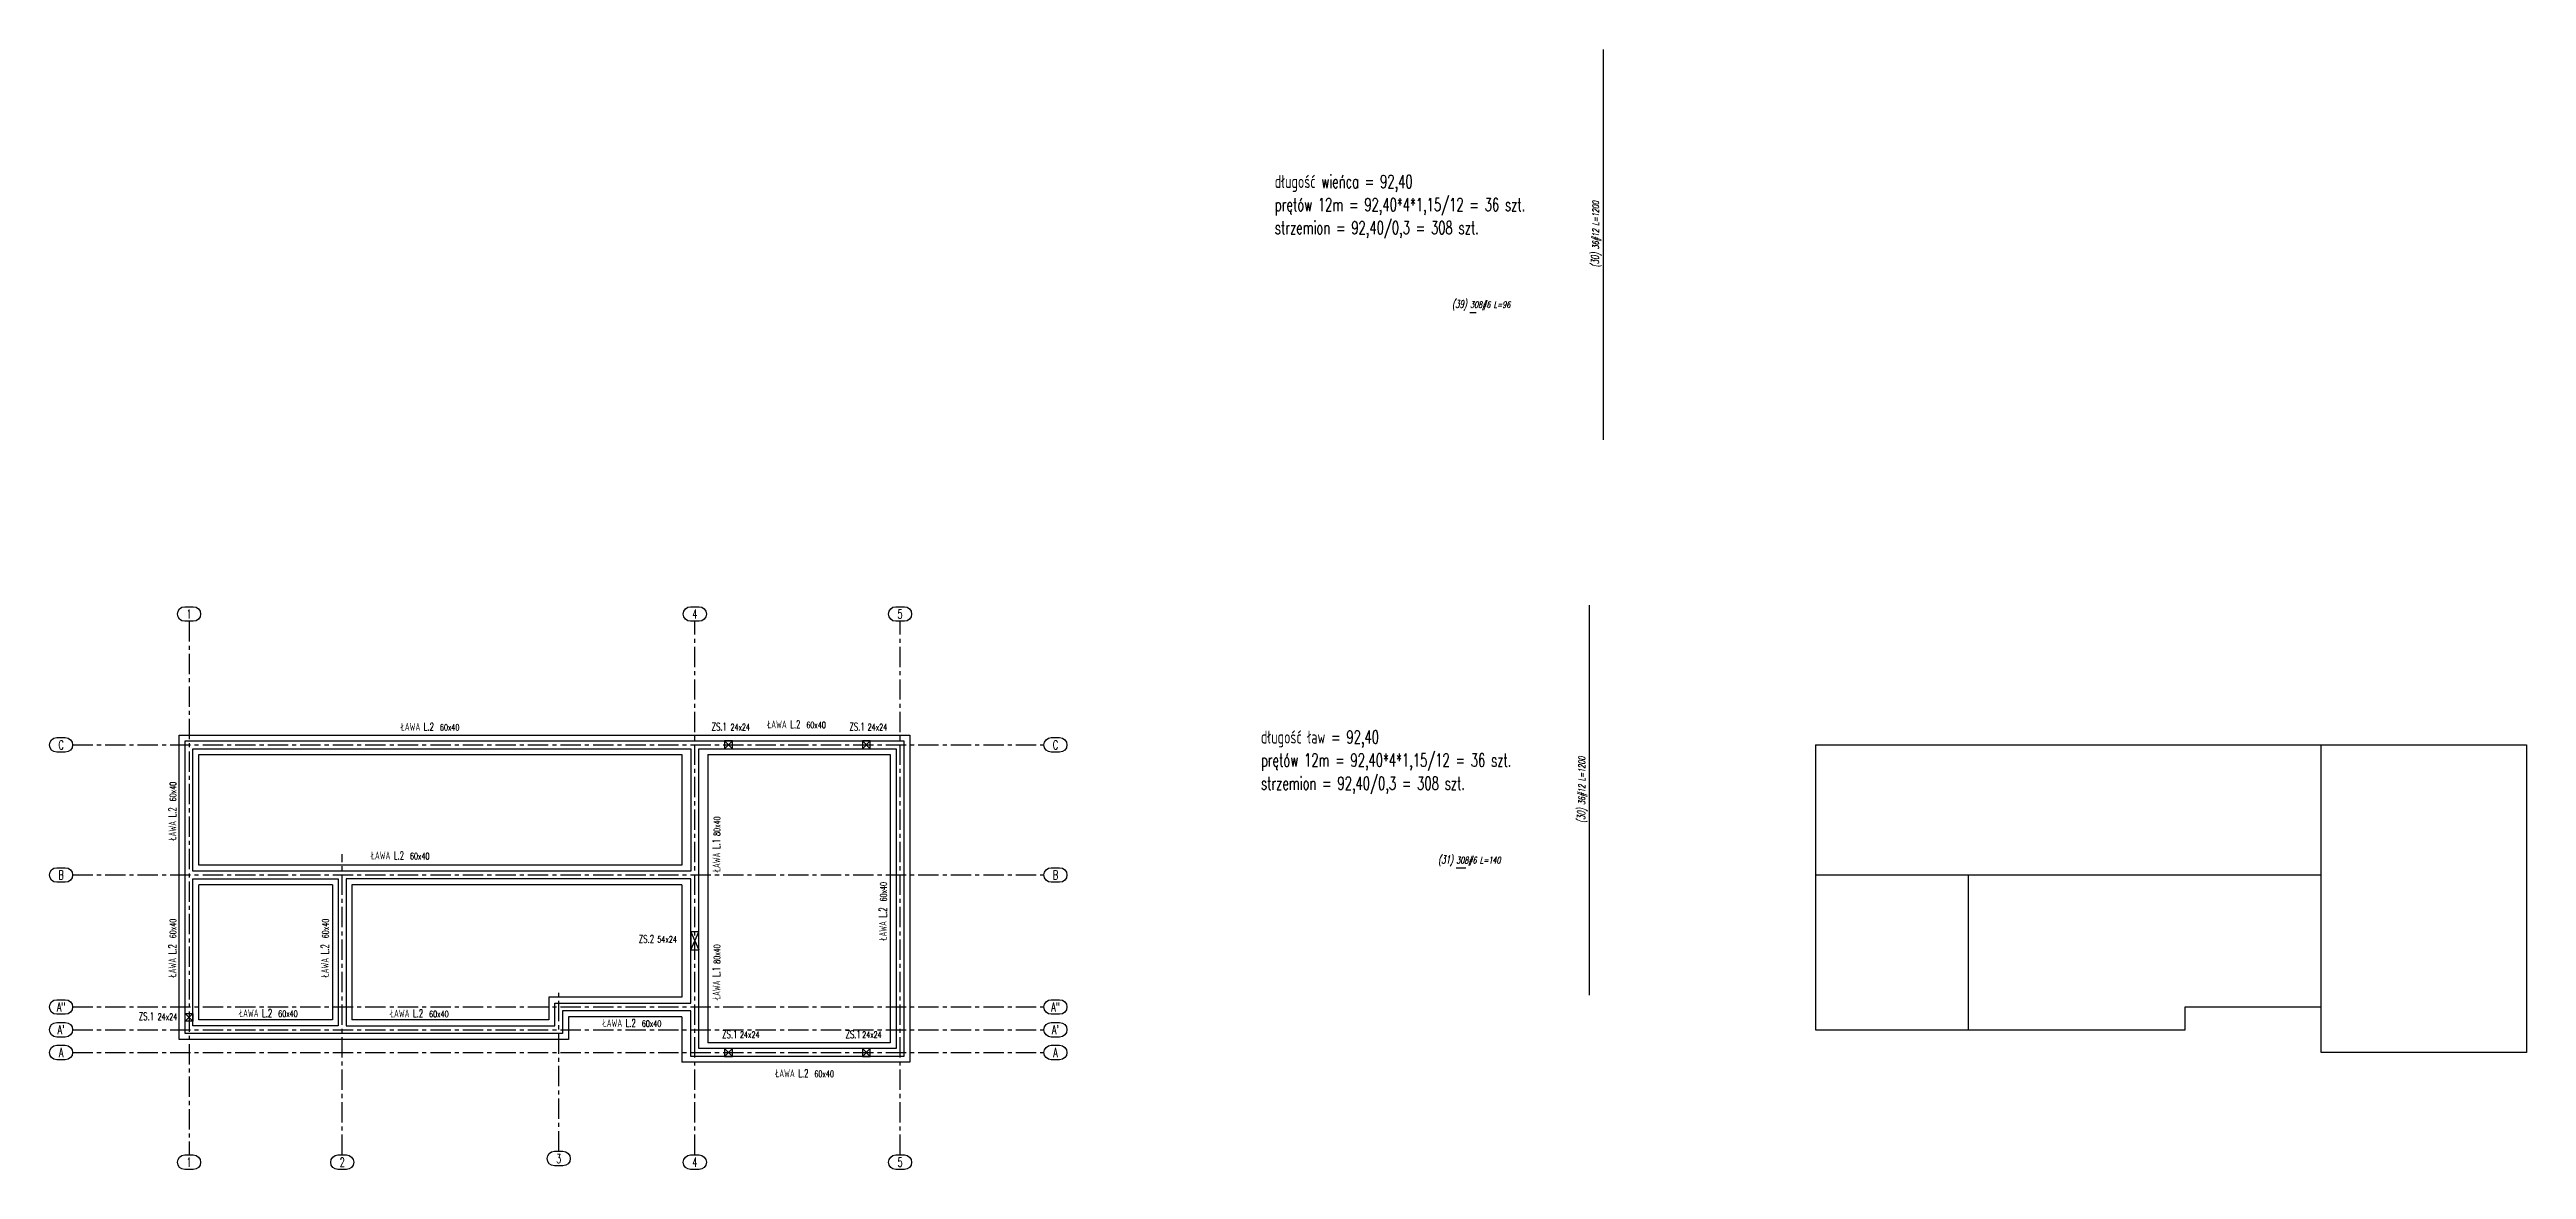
# Model space of a CAD drawing. Header units: millimetres. Extents: x -24587 to 37983, y -70862 to 338.
# Drawn here: x 30368 to 37983, y -56909 to -53465 of the extents above; entities that cross this region are included whole.
import ezdxf
from ezdxf.enums import TextEntityAlignment as Align

# ---------------------------------------------------------------- set-up
doc = ezdxf.new("R2010")
doc.units = ezdxf.units.MM
doc.header["$LTSCALE"] = 50
doc.linetypes.add('CENTER', pattern=[2, 1.25, -0.25, 0.25, -0.25])
for name, color, linetype in [('3', 3, 'Continuous'), ('K-FUNDAMENTY', 201, 'Continuous'), ('K-OSIE', 9, 'CENTER'), ('K-SCIANY', 2, 'Continuous'), ('K-SŁUPY', 131, 'Continuous'), ('K-TEXT 2.4mm', 71, 'Continuous'), ('K-TEXT 2.8mm', 101, 'Continuous'), ('K-TEXT 2mm', 254, 'Continuous'), ('ZBROJA_PRET', 161, 'Continuous'), ('ZBROJA_ZLICZAC', 125, 'Continuous')]:
    doc.layers.add(name, color=color, linetype=linetype)
doc.styles.add('STYL_ZBROJA', font='romanszb.shx', dxfattribs={"width": 0.65, "oblique": 12})
doc.styles.add('text 2.4mm', font='romans.shx', dxfattribs={"width": 0.65})
doc.styles.add('text 2.8mm', font='romans.shx', dxfattribs={"width": 0.65})
doc.styles.add('text 2mm', font='romans.shx', dxfattribs={"width": 0.65})

# ---------------------------------------------------------------- blocks, each defined once
blk = doc.blocks.new('A$C5f19c05e')
for points in [[(0, 380), (0, -1260.9)], [(1555, -1260.9), (1555, 380)], [(2186, -1260.9), (2186, 380)], [(-358, 0), (2628.1, 0)], [(471, -1260.9), (471, -336.3)], [(-358, -400), (2628.1, -400)], [(1136.5, -1249.9), (1136.5, -753.6)], [(-358, -806), (2628.1, -806)], [(-358, -876), (2628.1, -876)], [(-358, -946), (2628.1, -946)]]:
    blk.add_lwpolyline(points)
at = {"layer": 'K-TEXT 2.4mm'}
for points in [[(-13.1, 380, -1), (-13.1, 424.8), (13.1, 424.8, -1), (13.1, 380)], [(1541.9, 380, -1), (1541.9, 424.8), (1568.1, 424.8, -1), (1568.1, 380)], [(2172.9, 380, -1), (2172.9, 424.8), (2199.1, 424.8, -1), (2199.1, 380)], [(-406.5, -22.4, -1), (-406.5, 22.4), (-380.3, 22.4, -1), (-380.3, -22.4)], [(2650.5, -22.4, -1), (2650.5, 22.4), (2676.6, 22.4, -1), (2676.6, -22.4)], [(-406.5, -422.4, -1), (-406.5, -377.6), (-380.3, -377.6, -1), (-380.3, -422.4)], [(2650.5, -422.4, -1), (2650.5, -377.6), (2676.6, -377.6, -1), (2676.6, -422.4)], [(-406.5, -828.4, -1), (-406.5, -783.6), (-380.3, -783.6, -1), (-380.3, -828.4)], [(2650.5, -828.4, -1), (2650.5, -783.6), (2676.6, -783.6, -1), (2676.6, -828.4)], [(-406.5, -898.4, -1), (-406.5, -853.6), (-380.3, -853.6, -1), (-380.3, -898.4)], [(2650.5, -898.4, -1), (2650.5, -853.6), (2676.6, -853.6, -1), (2676.6, -898.4)], [(-406.5, -968.4, -1), (-406.5, -923.6), (-380.3, -923.6, -1), (-380.3, -968.4)], [(2650.5, -968.4, -1), (2650.5, -923.6), (2676.6, -923.6, -1), (2676.6, -968.4)], [(-13.1, -1305.7, -1), (-13.1, -1260.9), (13.1, -1260.9, -1), (13.1, -1305.7)], [(457.9, -1305.7, -1), (457.9, -1260.9), (484.1, -1260.9, -1), (484.1, -1305.7)], [(1123.4, -1294.7, -1), (1123.4, -1249.9), (1149.6, -1249.9, -1), (1149.6, -1294.7)], [(1541.9, -1305.7, -1), (1541.9, -1260.9), (1568.1, -1260.9, -1), (1568.1, -1305.7)], [(2172.9, -1305.7, -1), (2172.9, -1260.9), (2199.1, -1260.9, -1), (2199.1, -1305.7)]]:
    blk.add_lwpolyline(points, format="xyb", close=True, dxfattribs=at)
at = {"layer": 'K-TEXT 2.8mm', "style": 'text 2.8mm', "width": 0.65}
for s, p in [('1', (0, 402.4)), ('4', (1555, 402.4)), ('5', (2186, 402.4)), ('C', (-393.4, 0)), ('C', (2663.6, 0)), ('B', (-393.4, -400)), ('B', (2663.6, -400)), ('A"', (-393.4, -806)), ('A"', (2663.6, -806)), ("A'", (-393.4, -876)), ("A'", (2663.6, -876)), ('A', (-393.4, -946)), ('A', (2663.6, -946)), ('1', (0, -1283.3)), ('2', (471, -1283.3)), ('3', (1136.5, -1272.3)), ('4', (1555, -1283.3)), ('5', (2186, -1283.3))]:
    blk.add_text(s, height=28, dxfattribs=at).set_placement(p, align=Align.MIDDLE_CENTER)

msp = doc.modelspace()

# ---------------------------------------------------------------- linework, layer by layer
at = {"layer": '3'}
for points in [[(35796.64, -55603.46), (37982.64, -55603.46), (37982.64, -56549.46), (37351.64, -56549.46), (37351.64, -55603.46)], [(35796.64, -55603.46), (35796.64, -56479.46), (36933.14, -56479.46), (36933.14, -56409.46), (37351.64, -56409.46)], [(35796.64, -56003.46), (37351.64, -56003.46)], [(36267.64, -56479.46), (36267.64, -56003.46)]]:
    msp.add_lwpolyline(points, dxfattribs=at)
at = {"layer": 'K-FUNDAMENTY'}
for p, q in [((32311.64, -56439.46), (31963.14, -56439.46)), ((31963.14, -56439.46), (31963.14, -56509.46)), ((31963.14, -56509.46), (30766.64, -56509.46))]:
    msp.add_line(p, q, dxfattribs=at)
for points in [[(30766.64, -56509.46), (30766.64, -55573.46), (33012.64, -55573.46), (33012.64, -56579.46), (32311.64, -56579.46)], [(32311.64, -55973.46), (30826.64, -55973.46), (30826.64, -55633.46), (32311.64, -55633.46)], [(32311.64, -55633.46), (32311.64, -55973.46)], [(32391.64, -55633.46), (32391.64, -56519.46)], [(32391.64, -55633.46), (32952.64, -55633.46), (32952.64, -56519.46), (32391.64, -56519.46)], [(31237.64, -56033.46), (30826.64, -56033.46)], [(31237.64, -56449.46), (30826.64, -56449.46), (30826.64, -56033.46)], [(31237.64, -56033.46), (31237.64, -56449.46)], [(32311.64, -56033.46), (31297.64, -56033.46)], [(31297.64, -56033.46), (31297.64, -56449.46)], [(32311.64, -56033.46), (32311.64, -56379.46)], [(32311.64, -56379.46), (31903.14, -56379.46), (31903.14, -56449.46), (31297.64, -56449.46)], [(32311.64, -56439.46), (32311.64, -56579.46)]]:
    msp.add_lwpolyline(points, dxfattribs=at)
at = {"layer": 'K-SCIANY'}
for points in [[(30784.64, -55591.46), (32994.64, -55591.46), (32994.64, -56561.46), (32339.64, -56561.46), (32339.64, -56421.46), (31945.14, -56421.46), (31945.14, -56491.46), (30784.64, -56491.46)], [(30808.64, -55615.46), (32339.64, -55615.46), (32339.64, -55991.46), (30808.64, -55991.46)], [(32363.64, -55615.46), (32970.64, -55615.46), (32970.64, -56537.46), (32363.64, -56537.46)], [(30808.64, -56015.46), (31255.64, -56015.46), (31255.64, -56467.46), (30808.64, -56467.46)], [(31279.64, -56015.46), (31279.64, -56467.46), (31921.14, -56467.46), (31921.14, -56397.46), (32339.64, -56397.46), (32339.64, -56015.46)]]:
    msp.add_lwpolyline(points, close=True, dxfattribs=at)
at = {"layer": 'K-SŁUPY'}
for points in [[(32443.14, -55615.46), (32467.14, -55615.46), (32467.14, -55591.46), (32443.14, -55591.46)], [(32443.14, -55615.46), (32467.14, -55615.46), (32467.14, -55591.46), (32443.14, -55591.46)], [(32867.14, -55615.46), (32891.14, -55615.46), (32891.14, -55591.46), (32867.14, -55591.46)], [(32339.64, -56233.21), (32363.64, -56233.21), (32363.64, -56178.46), (32339.64, -56178.46)], [(32339.64, -56233.21), (32363.64, -56233.21), (32363.64, -56178.46), (32339.64, -56178.46)], [(30784.64, -56429.334), (30808.64, -56429.334), (30808.64, -56453.334), (30784.64, -56453.334)], [(32443.14, -56561.46), (32467.14, -56561.46), (32467.14, -56537.46), (32443.14, -56537.46)], [(32443.14, -56561.46), (32467.14, -56561.46), (32467.14, -56537.46), (32443.14, -56537.46)], [(32867.14, -56561.46), (32891.14, -56561.46), (32891.14, -56537.46), (32867.14, -56537.46)], [(32867.14, -56561.46), (32891.14, -56561.46), (32891.14, -56537.46), (32867.14, -56537.46)]]:
    msp.add_lwpolyline(points, close=True, dxfattribs=at)
for points in [[(32443.14, -55591.46), (32467.14, -55615.46)], [(32443.14, -55615.46), (32467.14, -55591.46)], [(32867.14, -55591.46), (32891.14, -55615.46)], [(32867.14, -55615.46), (32891.14, -55591.46)], [(32339.64, -56178.46), (32363.64, -56233.21)], [(32339.64, -56233.21), (32363.64, -56178.46)], [(30784.64, -56429.334), (30808.64, -56453.334)], [(30784.64, -56453.334), (30808.64, -56429.334)], [(32443.14, -56537.46), (32467.14, -56561.46)], [(32443.14, -56561.46), (32467.14, -56537.46)], [(32867.14, -56537.46), (32891.14, -56561.46)], [(32867.14, -56561.46), (32891.14, -56537.46)]]:
    msp.add_lwpolyline(points, dxfattribs=at)
at = {"layer": 'ZBROJA_PRET'}
for p, q in [((35145.06, -54665.036), (35145.06, -53465.036)), ((34734.741, -54273.595), (34753.741, -54273.595)), ((35102.486, -56373.437), (35102.486, -55173.437)), ((34692.167, -55981.996), (34722.167, -55981.996))]:
    msp.add_line(p, q, dxfattribs=at)

# ---------------------------------------------------------------- block references
at = {"layer": 'K-OSIE'}
msp.add_blockref('A$C5f19c05e', (30796.64, -55603.46), dxfattribs=at)

# ---------------------------------------------------------------- texts
at = {"layer": 'K-TEXT 2.4mm', "style": 'text 2.4mm', "width": 0.65}
for s, rotation, p in [('ŁAWA L.2', 360, (31448.102, -55566.855)), ('ZS.1', 360, (32403.426, -55566.806)), ('ŁAWA L.2', 360, (32574.632, -55559.525)), ('ZS.1', 360, (32827.07, -55566.806)), ('ŁAWA L.2', 90, (30764.579, -55896.851)), ('ŁAWA L.2', 360, (31356.165, -55962.802)), ('ŁAWA L.1', 90, (32437.141, -55994.179)), ('ŁAWA L.2', 90, (32948.863, -56204.705)), ('ZS.2', 360, (32179.619, -56219.32)), ('ŁAWA L.2', 90, (30764.579, -56317.89)), ('ŁAWA L.2', 90, (31233.388, -56317.89)), ('ŁAWA L.1', 90, (32437.141, -56387.409)), ('ŁAWA L.2', 360, (30950.951, -56447.581)), ('ŁAWA L.2', 360, (31414.949, -56448.421)), ('ZS.1', 360, (30642.544, -56457.592)), ('ŁAWA L.2', 360, (32068.785, -56478.071)), ('ZS.1', 360, (32435.786, -56512.806)), ('ZS.1', 360, (32815.313, -56512.806)), ('ŁAWA L.2', 360, (32599.361, -56632.604))]:
    msp.add_text(s, height=24, rotation=rotation, dxfattribs=at).set_placement(p, align=Align.BOTTOM_LEFT)
at = {"layer": 'K-TEXT 2mm', "lineweight": -2, "style": 'text 2mm', "width": 0.65}
for s, height, p in [('długość wieńca = 92,40', 40, (34134.58, -53902.908)), ('strzemion = 92,40/0,3 = 308 szt.', 40, (34134.58, -54044.92)), ('prętów 12m = 92,40*4*1,15/12 = 36 szt.', 40, (34134.58, -53973.914)), ('60x40', 20, (31567.886, -55565.521)), ('60x40', 20, (32694.415, -55558.192)), ('długość ław = 92,40', 40, (34092.006, -55611.309)), ('prętów 12m = 92,40*4*1,15/12 = 36 szt.', 40, (34092.006, -55682.315)), ('strzemion = 92,40/0,3 = 308 szt.', 40, (34092.006, -55753.321)), ('60x40', 20, (31475.949, -55961.469)), ('60x40', 20, (31070.734, -56446.248)), ('60x40', 20, (31534.733, -56447.088)), ('60x40', 20, (32188.569, -56476.738)), ('60x40', 20, (32719.145, -56631.27))]:
    msp.add_text(s, height=height, dxfattribs=at).set_placement(p, align=Align.BOTTOM_LEFT)
for s, p in [('24x24', (32461.176, -55558.806)), ('24x24', (32883.055, -55558.806)), ('54x24', (32236.404, -56211.32)), ('24x24', (30700.293, -56449.592)), ('24x24', (32490.5, -56504.806)), ('24x24', (32865.997, -56504.806))]:
    msp.add_text(s, height=20, dxfattribs=at).set_placement(p)
for s, p in [('60x40', (30763.246, -55777.067)), ('80x40', (32435.808, -55883.474)), ('60x40', (32947.53, -56084.921)), ('60x40', (30763.246, -56198.106)), ('60x40', (31232.055, -56198.106)), ('80x40', (32435.808, -56276.704))]:
    msp.add_text(s, height=20, rotation=90, dxfattribs=at).set_placement(p, align=Align.BOTTOM_LEFT)
at = {"layer": 'ZBROJA_ZLICZAC', "char_height": 20, "attachment_point": 7, "rotation": 90, "style": 'STYL_ZBROJA'}
for insert in [(35139.06, -54135.036), (35096.486, -55843.437)]:
    msp.add_mtext('\\H24;\\C71;\\H20;\\C256;\\H24;\\C71;(30)\\H20;\\C256; 36#12 L=1200', dxfattribs=dict(at, insert=insert))
at = {"layer": 'ZBROJA_ZLICZAC', "char_height": 20, "attachment_point": 7, "style": 'STYL_ZBROJA'}
for s, insert in [('\\H24;\\C71;\\H20;\\C256;\\H24;\\C71;(39)\\H20;\\C256; 308#6 L=96', (34679.741, -54267.595)), ('\\H24;\\C71;\\H20;\\C256;\\H24;\\C71;(31)\\H20;\\C256; 308#6 L=140', (34637.167, -55975.996))]:
    msp.add_mtext(s, dxfattribs=dict(at, insert=insert))

doc.saveas('drawing.dxf')
